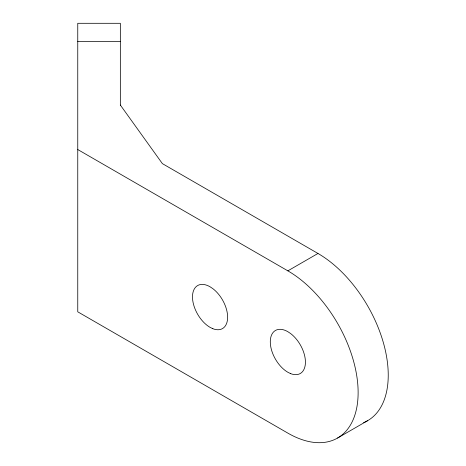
<?xml version="1.0" encoding="UTF-8"?>
<svg xmlns="http://www.w3.org/2000/svg" width="466" height="466" viewBox="0 0 466 466"><rect width="100%" height="100%" fill="white"/><g stroke="black" fill="none" stroke-linecap="round" stroke-linejoin="round"><path stroke-width="0.7" d="M77.758 149.545L287.86 270.851L317.975 253.463A99.374 57.376 60 0 1 383.897 344.578A99.374 57.376 60 0 1 363.608 422.645M337.547 438.046L367.662 420.658M77.758 41.526L120.344 41.526M317.975 253.463L162.384 163.63L120.344 105.042M120.344 105.59L120.344 23.3L77.758 23.3L77.758 311.824L287.86 433.124A99.374 57.376 60 0 0 358.127 392.558A99.374 57.376 60 0 0 287.86 270.851M212.811 328.693L210.061 327.353A24.844 14.341 60 0 1 192.493 296.929A24.844 14.341 60 0 1 210.061 286.788L212.811 288.623A24.844 14.341 60 0 1 227.629 317.212A24.844 14.341 60 0 1 212.811 328.693M290.609 373.61L287.86 372.27A24.844 14.341 60 0 1 270.292 341.846A24.844 14.341 60 0 1 287.86 331.705L290.609 333.54A24.844 14.341 60 0 1 305.428 362.129A24.844 14.341 60 0 1 290.609 373.61"/></g></svg>
